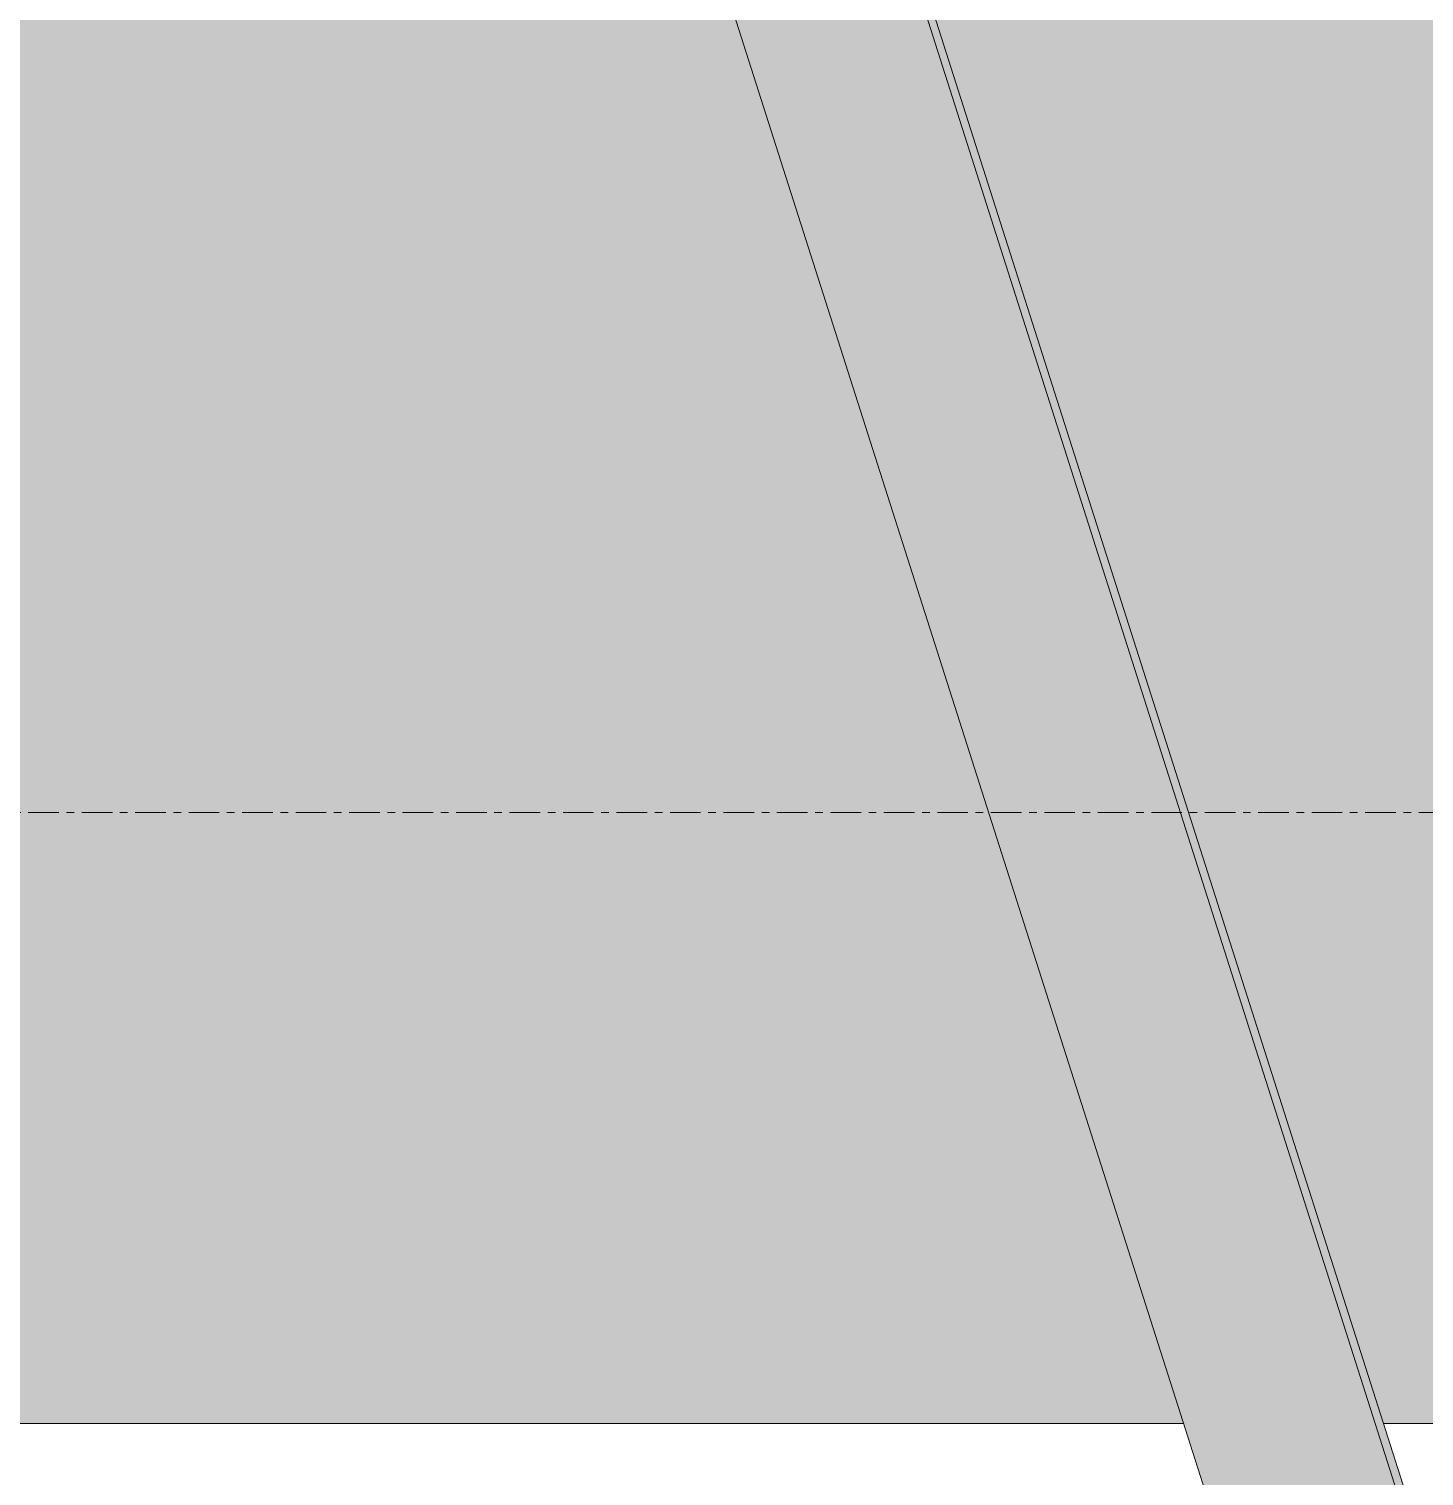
# Model space of a CAD drawing. Header units: inches. Extents: x 21380 to 98133, y -290 to 853.
# Drawn here: x 36530.73 to 36553.56, y 247.14 to 270.82 of the extents above; entities that cross this region are included whole.
import ezdxf

# ---------------------------------------------------------------- set-up
doc = ezdxf.new("R2010")
doc.units = ezdxf.units.IN
doc.header["$MEASUREMENT"] = 0
doc.linetypes.add('Grid Line 1_2_', pattern=[0.875, 0.5, -0.125, 0.125, -0.125])
for name, color, linetype, lineweight in [('A-FLOR-LEVL', 51, 'Continuous', 9), ('M-HVAC-DUCT', 70, 'Continuous', 9), ('Q-SPCQ', 91, 'Continuous', 9)]:
    doc.layers.add(name, color=color, linetype=linetype, lineweight=lineweight)

# ---------------------------------------------------------------- blocks, each defined once
blk = doc.blocks.new('Basketball_Backstop-Performance_Sports_Systems-3103-Ceiling_Hung - 27_-0_ to 27_-11 7_8_-706978-Building Section - East_West looking South')
at = {"layer": 'Q-SPCQ'}
h = blk.add_hatch(color=256, dxfattribs=at)
h.paths.add_polyline_path([(-24960.179, 157.563), (-24959.822, 157.563), (-24959.822, 160.188), (-24962.542, 160.188), (-24961.705, 157.563)], flags=0)
h.paths.add_polyline_path([(-24963.858, 164.313), (-24960.721, 164.314), (-24998.053, 281.375), (-24999.622, 281.375), (-25001.045, 280.918), (-24963.858, 164.314)], flags=0)
blk.add_hatch(color=256, dxfattribs=at).paths.add_polyline_path([(-24960.72, 164.313), (-24960.587, 164.314), (-24997.919, 281.375), (-24998.053, 281.375), (-24960.721, 164.314)], flags=0)
for p, q in [((-24998.053, 281.375), (-24960.721, 164.314)), ((-24960.587, 164.314), (-24997.919, 281.375)), ((-25001.045, 280.918), (-24963.858, 164.314))]:
    blk.add_line(p, q, dxfattribs=at)

msp = doc.modelspace()

# ---------------------------------------------------------------- hatches: boundary and pattern name
at = {"layer": 'M-HVAC-DUCT', "lineweight": 5}
h = msp.add_hatch(color=256, dxfattribs=at)
h.paths.add_polyline_path([(35823.154, 264), (35878.952, 264), (35873.849, 280), (35871.432, 280), (35871.374, 279.687), (35870.557, 279.761), (35870.557, 280), (35823.154, 280), (35823.154, 266.778)], flags=0)
h.paths.add_polyline_path([(35953.766, 264), (35958.869, 280), (35921.307, 280), (35921.307, 264), (35948.321, 264)], flags=0)
h.paths.add_polyline_path([(36579.99, 264), (36580.25, 264), (36580.25, 280), (36542.688, 280), (36547.791, 264)], flags=0)
h.paths.add_polyline_path([(36586.875, 264), (36619.334, 264), (36624.436, 280), (36586.875, 280), (36586.875, 266.027)], flags=0)
h.paths.add_polyline_path([(35962.433, 264), (36544.519, 264), (36539.417, 280), (36537, 280), (36536.941, 279.687), (36536.125, 279.757), (36536.124, 280), (35965.432, 280), (35965.374, 279.687), (35964.557, 279.769), (35964.557, 280), (35962.14, 280), (35957.038, 264), (35959.587, 264)], flags=0)
h.paths.add_polyline_path([(38645.812, 264), (38645.812, 280), (36631, 280), (36630.941, 279.687), (36630.125, 279.757), (36630.125, 280), (36627.708, 280), (36622.605, 264), (38615.37, 264)], flags=0)
h.paths.add_polyline_path([(35882.223, 264), (35914.682, 264), (35914.682, 280), (35877.121, 280), (35881.356, 266.721)], flags=0)
h = msp.add_hatch(color=256, dxfattribs=at)
h.paths.add_polyline_path([(38645.812, 248), (38645.812, 264), (36622.605, 264), (36617.502, 248), (38615.37, 248)], flags=0)
h.paths.add_polyline_path([(36509.805, 248), (36549.622, 248), (36544.519, 264), (35957.038, 264), (35951.935, 248), (36439.619, 248)], flags=0)
h.paths.add_polyline_path([(35873.557, 248), (35884.055, 248), (35878.952, 264), (35823.154, 264), (35823.154, 248), (35843.043, 248)], flags=0)
h.paths.add_polyline_path([(35887.326, 248), (35914.682, 248), (35914.682, 264), (35882.242, 263.942), (35887.25, 248.238)], flags=0)
h.paths.add_polyline_path([(36552.893, 248), (36580.25, 248), (36580.25, 264), (36547.791, 264), (36552.836, 248.18)], flags=0)
h.paths.add_polyline_path([(36586.875, 248), (36614.231, 248), (36619.334, 264), (36586.875, 264), (36586.875, 248.177)], flags=0)
h.paths.add_polyline_path([(35948.664, 248), (35953.766, 264), (35921.307, 264), (35921.307, 248), (35948.321, 248)], flags=0)

# ---------------------------------------------------------------- linework, layer by layer
at = {"layer": 'A-FLOR-LEVL', "linetype": 'Grid Line 1_2_'}
msp.add_line((34982.845, 258), (39861.53, 258), dxfattribs=at)
at = {"layer": 'M-HVAC-DUCT'}
for p, q in [((35951.935, 248), (36549.622, 248)), ((36552.893, 248), (36580.25, 248))]:
    msp.add_line(p, q, dxfattribs=at)

# ---------------------------------------------------------------- block references
at = {"layer": 'Q-SPCQ'}
msp.add_blockref('Basketball_Backstop-Performance_Sports_Systems-3103-Ceiling_Hung - 27_-0_ to 27_-11 7_8_-706978-Building Section - East_West looking South', (61540.169, 0), dxfattribs=at)

doc.saveas('drawing.dxf')
